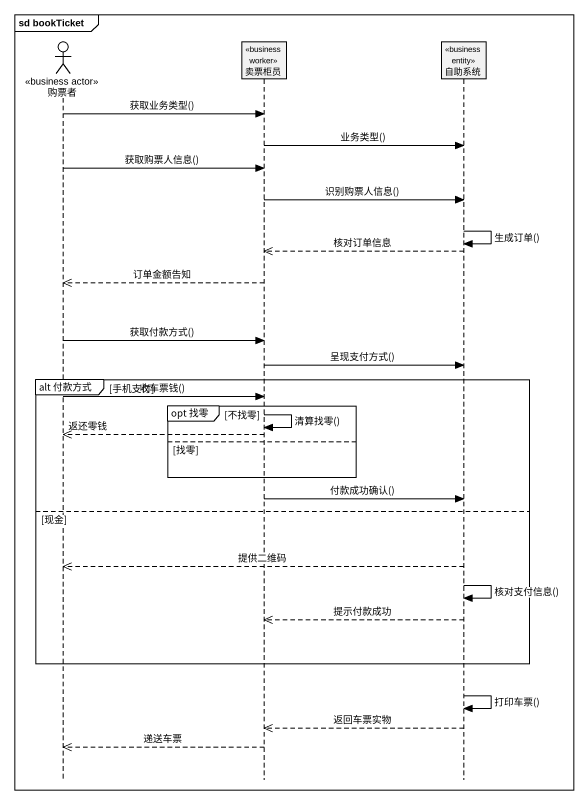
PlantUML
@startuml
mainframe sd bookTicket
hide footbox
actor 购票者 <<business actor>>
participant 卖票柜员 <<business worker>>
participant 自助系统 <<business entity>>

购票者 -> 卖票柜员 : 获取业务类型()
卖票柜员 -> 自助系统 : 业务类型()
购票者 -> 卖票柜员 : 获取购票人信息()
卖票柜员 -> 自助系统 : 识别购票人信息()
自助系统 -> 自助系统 : 生成订单()
自助系统 -->> 卖票柜员 : 核对订单信息
卖票柜员 -->> 购票者 : 订单金额告知
购票者 -> 卖票柜员 : 获取付款方式()
卖票柜员 -> 自助系统 : 呈现支付方式()
group alt 付款方式 [手机支付]
  购票者 -> 卖票柜员 : 收车票钱()
  group opt 找零 [不找零]
    卖票柜员 -> 卖票柜员 : 清算找零()
    卖票柜员 -->> 购票者 : 返还零钱
  else 找零
  end
  卖票柜员 -> 自助系统 : 付款成功确认()
else 现金
  自助系统 -->> 购票者 : 提供二维码
  自助系统 -> 自助系统 : 核对支付信息()
  自助系统 -->> 卖票柜员 : 提示付款成功
end
自助系统 -> 自助系统 : 打印车票()
自助系统 -->> 卖票柜员 : 返回车票实物
卖票柜员 -->> 购票者 : 递送车票
@enduml
